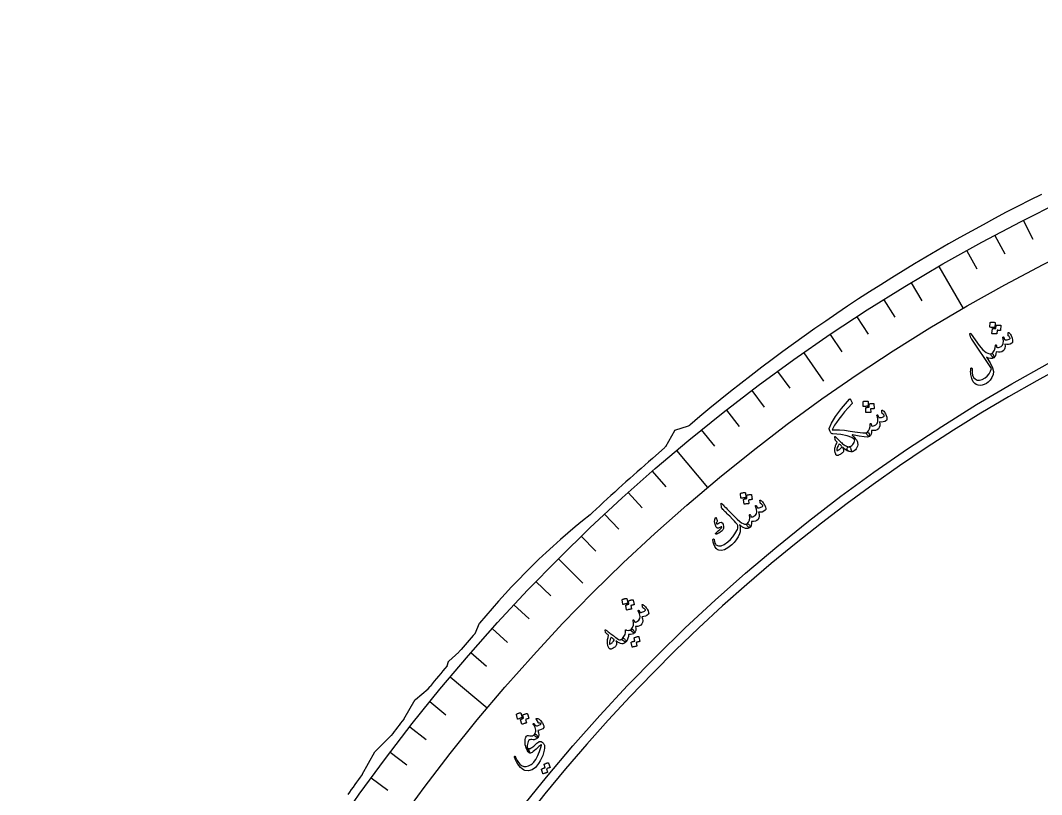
# Model space of a CAD drawing. Header units: millimetres. Extents: x -65 to 65, y -65 to 74.
# Drawn here: x -64.67 to -28.72, y 37.43 to 64.67 of the extents above; entities that cross this region are included whole.
import ezdxf

# ---------------------------------------------------------------- set-up
doc = ezdxf.new("R2010")
doc.units = ezdxf.units.MM
for name, color, linetype in [('CUT_INNER', 6, 'Continuous'), ('CUT_OUTER', 1, 'Continuous'), ('ENGRAVE', 7, 'Continuous'), ('ENGRAVE_FINE', 8, 'Continuous'), ('TEXT', 5, 'Continuous')]:
    doc.layers.add(name, color=color, linetype=linetype)

msp = doc.modelspace()

# ---------------------------------------------------------------- linework, layer by layer
at = {"layer": 'CUT_INNER'}
msp.add_arc((0.0001, -0.0002), 59.4749, 92.288724, 16.523657, dxfattribs=at)
at = {"layer": 'CUT_OUTER'}
for points in [[(-41.9521, 49.6815), (-41.6305, 50.2442), (-41.6285, 50.2474), (-41.6249, 50.2488), (-41.149, 50.4075)], [(-42.4172, 49.252), (-41.9819, 49.6445)], [(-44.6083, 47.2766), (-44.5304, 47.3502)], [(-48.6564, 43.0992), (-48.5046, 43.4533), (-48.5028, 43.4569)], [(-49.6461, 41.9551), (-49.5936, 42.1124), (-49.5922, 42.116), (-49.5895, 42.1187), (-49.2325, 42.44), (-49.2186, 42.4562)], [(-51.1701, 40.0822), (-50.7679, 40.7717), (-50.7662, 40.7744), (-50.7638, 40.7766), (-50.315, 41.1506), (-50.2457, 41.2356)], [(-52.6424, 38.1282), (-52.1928, 38.9275), (-52.191, 38.9304), (-52.1887, 38.9329), (-51.6185, 39.503)]]:
    msp.add_lwpolyline(points, dxfattribs=at)
for centre, radius, start, end in [((-1.8061, 3.9652), 60.8561, 116.245929, 130.224169), ((-41.1964, 50.5498), 0.15, 288.43495, 307.16682), ((-42.0823, 49.756), 0.15, 312.03827, 330.25512), ((-0.2201, 0.2399), 64.6744, 130.726853, 133.245727), ((-28.8023, 27.2652), 25.5006, 128.30341, 140.58345), ((-2.3227, 2.016), 61.9244, 138.437262, 139.22748), ((-3.3528, 2.7689), 60.6517, 139.752764, 140.637602), ((-12.9344, 10.0188), 48.6393, 141.82323, 142.68606), ((-2.6925, 1.9087), 61.6996, 144.053434, 144.853153)]:
    msp.add_arc(centre, radius, start, end, dxfattribs=at)
at = {"layer": 'ENGRAVE'}
for points in [[(-32.3343, 56.0046), (-31.4834, 54.5308)], [(-37.0923, 52.9733), (-36.3951, 51.9777)], [(-41.5681, 49.5389), (-40.4743, 48.2354)], [(-45.7275, 45.7275), (-44.868, 44.868)], [(-49.5389, 41.5681), (-48.2354, 40.4743)]]:
    msp.add_lwpolyline(points, dxfattribs=at)
for radius in [64.6685, 62.9668, 59.8065]:
    msp.add_circle((0, 0), radius, dxfattribs=at)
at = {"layer": 'ENGRAVE_FINE'}
for points in [[(-29.3589, 57.6201), (-29.0278, 56.9702)], [(-30.36, 57.0989), (-30.0176, 56.455)], [(-31.3519, 56.5603), (-30.9983, 55.9225)], [(-33.3067, 55.4317), (-32.9311, 54.8066)], [(-34.2691, 54.842), (-33.8826, 54.2235)], [(-35.221, 54.2356), (-34.8238, 53.6239)], [(-36.1622, 53.6126), (-35.7543, 53.008)], [(-38.0112, 52.3179), (-37.5825, 51.7279)], [(-38.9185, 51.6466), (-38.4796, 51.0641)], [(-39.8139, 50.9595), (-39.3649, 50.3848)], [(-40.6972, 50.2569), (-40.2382, 49.6901)], [(-42.4264, 48.8059), (-41.9479, 48.2555)], [(-43.2717, 48.0581), (-42.7837, 47.5161)], [(-44.1038, 47.2955), (-43.6064, 46.7622)], [(-44.9225, 46.5186), (-44.4159, 45.994)], [(-46.5186, 44.9225), (-45.994, 44.4159)], [(-47.2955, 44.1038), (-46.7622, 43.6064)], [(-48.0581, 43.2717), (-47.5161, 42.7837)], [(-48.8059, 42.4264), (-48.2555, 41.9479)], [(-50.2569, 40.6972), (-49.6901, 40.2382)], [(-50.9595, 39.8139), (-50.3848, 39.3649)], [(-51.6466, 38.9185), (-51.0641, 38.4796)], [(-52.3179, 38.0112), (-51.7279, 37.5825)]]:
    msp.add_lwpolyline(points, dxfattribs=at)
at = {"layer": 'TEXT'}
for points in [[(-30.5254, 54.0353), (-30.5245, 54.0384), (-30.5223, 54.0412), (-30.5189, 54.0436), (-30.5143, 54.0457), (-30.4952, 54.0488), (-30.4763, 54.051), (-30.4576, 54.0523), (-30.439, 54.0527), (-30.4204, 54.0522), (-30.4017, 54.0507), (-30.3829, 54.0483), (-30.3639, 54.0449), (-30.3585, 54.0428), (-30.3548, 54.0401), (-30.3529, 54.0366), (-30.3527, 54.0324), (-30.3617, 53.8688), (-30.3633, 53.865), (-30.3668, 53.8628), (-30.3722, 53.8621), (-30.3795, 53.8629), (-30.3858, 53.8636), (-30.3956, 53.8643), (-30.4088, 53.8652), (-30.4256, 53.8662), (-30.446, 53.8671), (-30.4704, 53.868), (-30.4986, 53.8687), (-30.5308, 53.8693), (-30.5353, 53.8699), (-30.5383, 53.8713), (-30.5396, 53.8737), (-30.5393, 53.877)], [(-30.322, 53.9329), (-30.3211, 53.936), (-30.319, 53.9387), (-30.3156, 53.9412), (-30.311, 53.9432), (-30.2919, 53.9462), (-30.2731, 53.9484), (-30.2544, 53.9496), (-30.2358, 53.95), (-30.2173, 53.9494), (-30.1986, 53.9479), (-30.1798, 53.9454), (-30.1609, 53.9419), (-30.1566, 53.9401), (-30.1535, 53.9372), (-30.1518, 53.9334), (-30.1513, 53.9285), (-30.1605, 53.765), (-30.1617, 53.7623), (-30.1648, 53.7606), (-30.1698, 53.7598), (-30.1766, 53.7602), (-30.1812, 53.7605), (-30.1883, 53.7609), (-30.198, 53.7614), (-30.2103, 53.7621), (-30.225, 53.7628), (-30.2422, 53.7634), (-30.2619, 53.764), (-30.284, 53.7644), (-30.2898, 53.6443), (-30.2913, 53.6406), (-30.2948, 53.6383), (-30.3002, 53.6376), (-30.3075, 53.6385), (-30.3138, 53.6391), (-30.3235, 53.6399), (-30.3367, 53.6407), (-30.3534, 53.6417), (-30.3738, 53.6427), (-30.3981, 53.6436), (-30.4263, 53.6443), (-30.4583, 53.645), (-30.4622, 53.6459), (-30.4646, 53.6477), (-30.4656, 53.6502), (-30.4653, 53.6535), (-30.4517, 53.8117), (-30.4508, 53.8148), (-30.4487, 53.8176), (-30.4454, 53.82), (-30.4407, 53.8221), (-30.4273, 53.8243), (-30.4138, 53.8261), (-30.4002, 53.8276), (-30.3865, 53.8287), (-30.3729, 53.8293), (-30.3592, 53.8293), (-30.3456, 53.8285), (-30.332, 53.8271)], [(-30.9126, 53.2353), (-30.7864, 53.0826), (-30.6676, 52.9844), (-30.5562, 52.9406), (-30.4521, 52.9513), (-30.4423, 52.9464), (-30.4315, 52.9317), (-30.4197, 52.907), (-30.4068, 52.8725), (-30.3978, 52.8446), (-30.3941, 52.8232), (-30.3956, 52.8081), (-30.4024, 52.7995), (-30.4604, 52.7766), (-30.5216, 52.7727), (-30.5861, 52.7879), (-30.6538, 52.8222), (-30.5246, 52.6186), (-30.4428, 52.4486), (-30.4081, 52.3121), (-30.4204, 52.2092), (-30.473, 52.1029), (-30.5308, 52.0147), (-30.5938, 51.9445), (-30.6623, 51.8924), (-30.738, 51.853), (-30.8117, 51.8297), (-30.8834, 51.8226), (-30.9531, 51.8317), (-31.0176, 51.857), (-31.0738, 51.8983), (-31.1217, 51.9557), (-31.1612, 52.0293), (-31.1772, 52.0715), (-31.1905, 52.1155), (-31.2009, 52.1612), (-31.2085, 52.2085), (-31.2132, 52.2576), (-31.2149, 52.3085), (-31.2135, 52.3612), (-31.209, 52.4157), (-31.2074, 52.4222), (-31.2046, 52.4278), (-31.2008, 52.4324), (-31.1959, 52.4362), (-31.1912, 52.4382), (-31.1864, 52.4387), (-31.1814, 52.4376), (-31.1763, 52.4351), (-31.1719, 52.431), (-31.1689, 52.4253), (-31.1673, 52.4179), (-31.1671, 52.4089), (-31.1652, 52.2845), (-31.1468, 52.1834), (-31.112, 52.1056), (-31.061, 52.051), (-30.985, 52.0142), (-30.9011, 52.0082), (-30.8092, 52.0329), (-30.7093, 52.0884), (-30.6304, 52.1538), (-30.5656, 52.2318), (-30.5148, 52.3226), (-30.478, 52.426), (-31.1755, 53.4504), (-31.1921, 53.4749), (-31.2049, 53.4963), (-31.2142, 53.5146), (-31.2197, 53.5298), (-31.2444, 53.6417), (-31.2376, 53.6564), (-31.2269, 53.6592), (-31.2125, 53.65), (-31.1943, 53.6288)], [(-29.8931, 53.6833), (-29.8909, 53.6877), (-29.8864, 53.6891), (-29.8795, 53.6878), (-29.8702, 53.6836), (-29.8578, 53.6746), (-29.8439, 53.6597), (-29.8286, 53.6389), (-29.8117, 53.6121), (-29.7938, 53.581), (-29.7785, 53.5495), (-29.7658, 53.5175), (-29.7557, 53.4852), (-29.742, 53.419), (-29.739, 53.3675), (-29.7469, 53.3309), (-29.7655, 53.309), (-29.823, 53.2812), (-29.8826, 53.2669), (-29.9445, 53.2662), (-30.0085, 53.2791), (-30.0052, 53.2039), (-30.0145, 53.1384), (-30.0366, 53.0828), (-30.0714, 53.0368), (-30.1172, 53.0051), (-30.173, 52.9895), (-30.2389, 52.9902), (-30.3149, 53.007), (-30.3257, 52.932), (-30.3441, 52.8723), (-30.3702, 52.8279), (-30.404, 52.7986), (-30.4141, 52.7986), (-30.4288, 52.8074), (-30.4482, 52.8251), (-30.4721, 52.8517), (-30.4917, 52.8802), (-30.5005, 52.9045), (-30.4985, 52.9246), (-30.4856, 52.9404), (-30.4226, 52.9985), (-30.3774, 53.067), (-30.3501, 53.1458), (-30.3406, 53.2351), (-30.3401, 53.2399), (-30.3388, 53.2439), (-30.3368, 53.247), (-30.334, 53.2493), (-30.3301, 53.251), (-30.326, 53.2518), (-30.3219, 53.2515), (-30.3178, 53.2502), (-30.3115, 53.2425), (-30.3067, 53.2261), (-30.3035, 53.201), (-30.3019, 53.1672), (-30.2729, 53.1569), (-30.2373, 53.1574), (-30.1951, 53.1687), (-30.1462, 53.1908), (-30.0952, 53.2358), (-30.0669, 53.3041), (-30.0613, 53.3958), (-30.0785, 53.5109), (-30.0794, 53.5167), (-30.0792, 53.5214), (-30.0778, 53.525), (-30.0752, 53.5273), (-30.0705, 53.5294), (-30.066, 53.5304), (-30.0616, 53.5303), (-30.0573, 53.529), (-30.0531, 53.5262), (-30.0497, 53.5229), (-30.0471, 53.5191), (-30.0452, 53.5149), (-30.0237, 53.4395), (-29.996, 53.4334), (-29.9655, 53.4315), (-29.9325, 53.4336), (-29.8968, 53.4398), (-29.8639, 53.4492), (-29.841, 53.46), (-29.828, 53.4724), (-29.8249, 53.4862), (-29.8301, 53.5018), (-29.8427, 53.521), (-29.8629, 53.5438), (-29.8905, 53.5703), (-29.8939, 53.5803), (-29.8954, 53.6024), (-29.8952, 53.6368), (-29.8931, 53.6833)], [(-35.4776, 51.3436), (-35.4731, 51.3463), (-35.4688, 51.348), (-35.4647, 51.3488), (-35.4608, 51.3486), (-35.4551, 51.3471), (-35.4499, 51.3434), (-35.4451, 51.3375), (-35.4407, 51.3293), (-35.3862, 51.2146), (-35.3843, 51.2088), (-35.3844, 51.2031), (-35.3865, 51.1974), (-35.3905, 51.1917), (-35.5305, 51.0355), (-35.6555, 50.8904), (-35.7656, 50.7565), (-35.861, 50.6339), (-35.9417, 50.5227), (-36.0077, 50.4231), (-36.0591, 50.3351), (-36.0959, 50.2587), (-35.9754, 50.2678), (-35.8289, 50.2637), (-35.6565, 50.2462), (-35.4583, 50.2151), (-35.3761, 50.2018), (-35.2894, 50.189), (-35.1983, 50.1768), (-35.1027, 50.1651), (-35.0148, 50.1562), (-34.9467, 50.1526), (-34.8984, 50.1543), (-34.8699, 50.1612), (-34.8398, 50.1672), (-34.8139, 50.1537), (-34.7921, 50.1207), (-34.7744, 50.0682), (-34.7714, 50.0528), (-34.7708, 50.0408), (-34.7725, 50.0322), (-34.7765, 50.0269), (-34.8452, 50.0087), (-34.9668, 50.0128), (-35.1415, 50.0388), (-35.3696, 50.0864), (-35.3804, 50.0853), (-35.3865, 50.0828), (-35.388, 50.0788), (-35.3849, 50.0733), (-35.3259, 50.0107), (-35.2775, 49.9544), (-35.2398, 49.9046), (-35.2127, 49.8611), (-35.2015, 49.8285), (-35.1944, 49.7967), (-35.1914, 49.7656), (-35.1924, 49.7352), (-35.2014, 49.6828), (-35.2176, 49.6355), (-35.2409, 49.5934), (-35.2716, 49.5564), (-35.3109, 49.522), (-35.3508, 49.4988), (-35.3912, 49.487), (-35.4323, 49.4864), (-35.4827, 49.4965), (-35.5206, 49.5142), (-35.5459, 49.5396), (-35.5586, 49.5726), (-35.5623, 49.6143), (-35.5566, 49.6444), (-35.5414, 49.6629), (-35.5167, 49.6696), (-35.4765, 49.6753), (-35.4383, 49.6893), (-35.4022, 49.7115), (-35.3681, 49.7421), (-35.3389, 49.7785), (-35.3173, 49.8183), (-35.3034, 49.8616), (-35.2971, 49.9083), (-35.4021, 49.9878), (-35.566, 50.0503), (-35.7892, 50.0951), (-36.0719, 50.1215), (-36.095, 50.126), (-36.1151, 50.1369), (-36.1322, 50.1541), (-36.1462, 50.1777), (-36.1694, 50.2272), (-36.1851, 50.2663), (-36.1933, 50.295), (-36.1941, 50.3135), (-36.1196, 50.4997), (-35.9765, 50.7331), (-35.7641, 51.0131), (-35.4811, 51.339), (-35.4804, 51.3395), (-35.4799, 51.3401), (-35.4796, 51.3407), (-35.4794, 51.3413), (-35.4792, 51.3419), (-35.4788, 51.3425), (-35.4783, 51.3431), (-35.4776, 51.3436)], [(-35.0009, 51.2498), (-35.0003, 51.253), (-34.9984, 51.256), (-34.9952, 51.2587), (-34.9908, 51.2611), (-34.972, 51.2658), (-34.9534, 51.2696), (-34.9348, 51.2725), (-34.9163, 51.2745), (-34.8978, 51.2756), (-34.879, 51.2757), (-34.86, 51.2749), (-34.8408, 51.2731), (-34.8353, 51.2715), (-34.8314, 51.2691), (-34.8292, 51.2658), (-34.8286, 51.2616), (-34.8238, 51.0978), (-34.825, 51.0939), (-34.8283, 51.0914), (-34.8336, 51.0903), (-34.841, 51.0905), (-34.8473, 51.0906), (-34.8571, 51.0905), (-34.8704, 51.0902), (-34.8872, 51.0898), (-34.9076, 51.089), (-34.9319, 51.0878), (-34.9602, 51.0861), (-34.9922, 51.084), (-34.9968, 51.0842), (-34.9999, 51.0854), (-35.0014, 51.0876), (-35.0014, 51.0909)], [(-34.7896, 51.165), (-34.789, 51.1682), (-34.7871, 51.1712), (-34.7839, 51.1738), (-34.7795, 51.1763), (-34.7608, 51.1809), (-34.7422, 51.1846), (-34.7236, 51.1875), (-34.7052, 51.1894), (-34.6867, 51.1904), (-34.668, 51.1905), (-34.649, 51.1896), (-34.6298, 51.1877), (-34.6254, 51.1862), (-34.6221, 51.1836), (-34.62, 51.18), (-34.6192, 51.1752), (-34.6144, 51.0115), (-34.6154, 51.0087), (-34.6183, 51.0067), (-34.6232, 51.0056), (-34.6301, 51.0053), (-34.6347, 51.0052), (-34.6418, 51.005), (-34.6515, 51.0048), (-34.6638, 51.0044), (-34.6785, 51.0038), (-34.6957, 51.003), (-34.7154, 51.0019), (-34.7375, 51.0004), (-34.733, 50.8802), (-34.7342, 50.8764), (-34.7375, 50.8739), (-34.7428, 50.8727), (-34.7502, 50.8729), (-34.7565, 50.873), (-34.7662, 50.873), (-34.7795, 50.8727), (-34.7962, 50.8723), (-34.8166, 50.8715), (-34.8409, 50.8703), (-34.869, 50.8687), (-34.901, 50.8666), (-34.9049, 50.8672), (-34.9075, 50.8688), (-34.9087, 50.8712), (-34.9087, 50.8746), (-34.9086, 51.0333), (-34.908, 51.0365), (-34.9061, 51.0394), (-34.9029, 51.0421), (-34.8985, 51.0446), (-34.8853, 51.0479), (-34.872, 51.0509), (-34.8586, 51.0535), (-34.8451, 51.0558), (-34.8315, 51.0575), (-34.8179, 51.0586), (-34.8042, 51.0591), (-34.7906, 51.0588)], [(-34.341, 50.9528), (-34.3393, 50.9573), (-34.3349, 50.9592), (-34.3279, 50.9584), (-34.3183, 50.955), (-34.3052, 50.9471), (-34.2901, 50.9334), (-34.273, 50.914), (-34.254, 50.8887), (-34.2334, 50.8593), (-34.2155, 50.8292), (-34.2001, 50.7984), (-34.1873, 50.767), (-34.168, 50.7022), (-34.1607, 50.6512), (-34.1654, 50.6141), (-34.1822, 50.5907), (-34.2371, 50.5581), (-34.2953, 50.5388), (-34.3569, 50.5328), (-34.4218, 50.5402), (-34.4121, 50.4656), (-34.4158, 50.3996), (-34.4331, 50.3422), (-34.4639, 50.2935), (-34.5068, 50.2579), (-34.5611, 50.2377), (-34.6268, 50.2328), (-34.7039, 50.2431), (-34.7084, 50.1675), (-34.7217, 50.1065), (-34.7439, 50.0599), (-34.775, 50.0279), (-34.7851, 50.027), (-34.8005, 50.0345), (-34.8213, 50.0505), (-34.8474, 50.075), (-34.8694, 50.1018), (-34.8802, 50.1253), (-34.8799, 50.1454), (-34.8684, 50.1623), (-34.8105, 50.2255), (-34.7713, 50.2976), (-34.7508, 50.3785), (-34.7489, 50.4682), (-34.7488, 50.4731), (-34.7479, 50.4772), (-34.7462, 50.4804), (-34.7436, 50.4829), (-34.7398, 50.485), (-34.7358, 50.486), (-34.7317, 50.4861), (-34.7275, 50.4852), (-34.7205, 50.4781), (-34.7144, 50.4622), (-34.7091, 50.4374), (-34.7046, 50.4038), (-34.6748, 50.396), (-34.6394, 50.3996), (-34.5983, 50.4144), (-34.5515, 50.4406), (-34.5045, 50.4897), (-34.4821, 50.5602), (-34.4843, 50.652), (-34.5111, 50.7652), (-34.5126, 50.771), (-34.5127, 50.7757), (-34.5116, 50.7793), (-34.5093, 50.7819), (-34.5048, 50.7844), (-34.5003, 50.7858), (-34.4959, 50.786), (-34.4916, 50.7851), (-34.4872, 50.7826), (-34.4835, 50.7796), (-34.4806, 50.7761), (-34.4784, 50.7721), (-34.4505, 50.6987), (-34.4224, 50.6951), (-34.3919, 50.6957), (-34.3591, 50.7006), (-34.3241, 50.7098), (-34.2921, 50.722), (-34.2702, 50.7347), (-34.2583, 50.7481), (-34.2564, 50.7622), (-34.2628, 50.7772), (-34.2771, 50.7953), (-34.2991, 50.8164), (-34.3289, 50.8404), (-34.3331, 50.85), (-34.3365, 50.872), (-34.3392, 50.9062), (-34.341, 50.9528)], [(-35.5142, 49.6692), (-35.4905, 49.6639), (-35.4688, 49.6485), (-35.4491, 49.6231), (-35.4314, 49.5876), (-35.4165, 49.5442), (-35.4114, 49.513), (-35.4162, 49.4941), (-35.4308, 49.4874), (-35.4923, 49.4966), (-35.5618, 49.5282), (-35.6395, 49.5823), (-35.7253, 49.6587), (-35.7029, 49.5936), (-35.6919, 49.5416), (-35.6922, 49.5028), (-35.7039, 49.477), (-35.7132, 49.4673), (-35.7237, 49.4576), (-35.7354, 49.4479), (-35.7484, 49.4381), (-35.7623, 49.4281), (-35.7771, 49.4179), (-35.7926, 49.4074), (-35.8088, 49.3966), (-35.8386, 49.379), (-35.8632, 49.3667), (-35.8826, 49.3595), (-35.8968, 49.3574), (-35.9226, 49.3632), (-35.9427, 49.3729), (-35.9573, 49.3863), (-35.9662, 49.4036), (-35.9831, 49.4703), (-35.9941, 49.5237), (-35.9995, 49.564), (-35.9991, 49.5909), (-35.9937, 49.6201), (-35.9867, 49.6493), (-35.9782, 49.6785), (-35.9681, 49.7077), (-35.9563, 49.7371), (-35.9427, 49.767), (-35.9273, 49.7973), (-35.9101, 49.8281), (-35.9589, 49.8803), (-35.969, 49.8911), (-35.9766, 49.9017), (-35.9818, 49.9121), (-35.9847, 49.9222), (-36.0013, 50.011), (-36.0007, 50.0239), (-35.9943, 50.0278), (-35.982, 50.0229), (-35.9638, 50.0089), (-35.9143, 49.9585), (-35.8686, 49.9125), (-35.8267, 49.8709), (-35.7885, 49.8338), (-35.754, 49.8013), (-35.723, 49.7737), (-35.6955, 49.751), (-35.6715, 49.7331), (-35.6284, 49.7061), (-35.5878, 49.6864), (-35.5497, 49.6741), (-35.5142, 49.6692)], [(-35.8396, 49.7646), (-35.8842, 49.7002), (-35.9141, 49.6402), (-35.9295, 49.5844), (-35.9302, 49.5331), (-35.9138, 49.5338), (-35.8953, 49.5382), (-35.8747, 49.5464), (-35.8521, 49.5583), (-35.8399, 49.5663), (-35.828, 49.5749), (-35.8163, 49.5839), (-35.8048, 49.5936), (-35.7937, 49.6039), (-35.7831, 49.6151), (-35.773, 49.6272), (-35.7635, 49.6402), (-35.7559, 49.6599), (-35.7599, 49.6819), (-35.7757, 49.7061), (-35.8031, 49.7326), (-35.8171, 49.7438), (-35.8278, 49.7529), (-35.8353, 49.7598), (-35.8396, 49.7646)], [(-39.3181, 48.0177), (-39.3177, 48.0209), (-39.3161, 48.024), (-39.3132, 48.027), (-39.309, 48.0299), (-39.2907, 48.0361), (-39.2724, 48.0415), (-39.2542, 48.046), (-39.236, 48.0496), (-39.2176, 48.0523), (-39.1989, 48.0541), (-39.1799, 48.0549), (-39.1606, 48.0548), (-39.155, 48.0537), (-39.1509, 48.0516), (-39.1484, 48.0485), (-39.1474, 48.0444), (-39.1284, 47.8816), (-39.1293, 47.8777), (-39.1323, 47.8749), (-39.1375, 47.8733), (-39.1449, 47.8728), (-39.1512, 47.8724), (-39.1609, 47.8714), (-39.1742, 47.87), (-39.1908, 47.8681), (-39.2112, 47.8656), (-39.2353, 47.8623), (-39.2632, 47.8581), (-39.295, 47.8532), (-39.2996, 47.853), (-39.3027, 47.854), (-39.3045, 47.8561), (-39.3048, 47.8593)], [(-39.1002, 47.9516), (-39.0998, 47.9548), (-39.0982, 47.9579), (-39.0953, 47.9608), (-39.0911, 47.9637), (-39.0729, 47.9699), (-39.0546, 47.9752), (-39.0364, 47.9796), (-39.0182, 47.9832), (-38.9999, 47.9858), (-38.9812, 47.9875), (-38.9623, 47.9882), (-38.943, 47.9881), (-38.9384, 47.9869), (-38.9349, 47.9847), (-38.9325, 47.9812), (-38.9313, 47.9765), (-38.9124, 47.8138), (-38.9131, 47.8109), (-38.9158, 47.8087), (-38.9206, 47.8071), (-38.9274, 47.8063), (-38.932, 47.8058), (-38.9391, 47.805), (-38.9487, 47.8039), (-38.9609, 47.8025), (-38.9755, 47.8006), (-38.9926, 47.7983), (-39.0121, 47.7955), (-39.034, 47.7921), (-39.0191, 47.6728), (-39.02, 47.6688), (-39.023, 47.666), (-39.0282, 47.6644), (-39.0355, 47.664), (-39.0418, 47.6636), (-39.0515, 47.6626), (-39.0647, 47.6612), (-39.0814, 47.6593), (-39.1016, 47.6568), (-39.1257, 47.6535), (-39.1536, 47.6495), (-39.1853, 47.6446), (-39.1892, 47.6449), (-39.1919, 47.6462), (-39.1934, 47.6485), (-39.1936, 47.6519), (-39.2073, 47.81), (-39.2069, 47.8132), (-39.2053, 47.8163), (-39.2024, 47.8193), (-39.1982, 47.8221), (-39.1854, 47.8266), (-39.1723, 47.8307), (-39.1592, 47.8345), (-39.146, 47.8379), (-39.1326, 47.8408), (-39.1191, 47.8431), (-39.1056, 47.8447), (-39.0919, 47.8457)], [(-39.9987, 47.6542), (-39.9993, 47.6692), (-39.9959, 47.6761), (-39.9884, 47.6748), (-39.9768, 47.6654), (-39.9672, 47.6559), (-39.9515, 47.64), (-39.9298, 47.6178), (-39.9021, 47.5893), (-39.8682, 47.5545), (-39.828, 47.5135), (-39.7816, 47.4663), (-39.729, 47.4129), (-39.5634, 47.2468), (-39.434, 47.1211), (-39.3407, 47.0361), (-39.2835, 46.9916), (-39.2255, 46.9615), (-39.174, 46.944), (-39.1289, 46.9391), (-39.0902, 46.9469), (-39.0731, 46.9518), (-39.0563, 46.9515), (-39.0401, 46.9461), (-39.0243, 46.9356), (-39.01, 46.9218), (-38.9982, 46.9064), (-38.989, 46.8895), (-38.9824, 46.8711), (-38.9786, 46.8536), (-38.9778, 46.8394), (-38.9801, 46.8286), (-38.9856, 46.8212), (-39.0594, 46.7855), (-39.1448, 46.7918), (-39.242, 46.8401), (-39.3509, 46.9305), (-39.3406, 46.8924), (-39.333, 46.8512), (-39.328, 46.8068), (-39.3257, 46.7594), (-39.3269, 46.715), (-39.3316, 46.6736), (-39.34, 46.635), (-39.3519, 46.5994), (-39.4029, 46.4931), (-39.4658, 46.3932), (-39.5407, 46.2995), (-39.6277, 46.2119), (-39.7585, 46.1066), (-39.8784, 46.0414), (-39.9877, 46.0164), (-40.0864, 46.0318), (-40.1113, 46.0435), (-40.1335, 46.057), (-40.1531, 46.0722), (-40.17, 46.0891), (-40.2196, 46.1601), (-40.2556, 46.2351), (-40.2779, 46.3143), (-40.2864, 46.3975), (-40.2859, 46.4042), (-40.2842, 46.4103), (-40.2812, 46.4155), (-40.277, 46.4201), (-40.2727, 46.4228), (-40.268, 46.4237), (-40.263, 46.4227), (-40.2576, 46.42), (-40.2538, 46.4157), (-40.2506, 46.4099), (-40.2483, 46.4024), (-40.2467, 46.3935), (-40.2348, 46.3285), (-40.2198, 46.2771), (-40.2018, 46.2392), (-40.1807, 46.2148), (-40.0976, 46.178), (-40, 46.1838), (-39.8878, 46.2321), (-39.7609, 46.3228), (-39.6734, 46.4048), (-39.5921, 46.4976), (-39.517, 46.6012), (-39.4479, 46.7158), (-39.4289, 46.7584), (-39.4165, 46.8011), (-39.4107, 46.8439), (-39.4115, 46.8868), (-39.4145, 46.9004), (-39.4218, 46.9167), (-39.4334, 46.9356), (-39.4492, 46.9571), (-39.4782, 46.9916), (-39.5292, 47.0466), (-39.6023, 47.1223), (-39.6976, 47.2186), (-39.7476, 47.2688), (-39.7908, 47.3121), (-39.8272, 47.3485), (-39.8568, 47.378), (-39.8797, 47.4009), (-39.896, 47.4172), (-39.9059, 47.427), (-39.9091, 47.4302), (-39.9423, 47.4644), (-39.9665, 47.4948), (-39.9818, 47.5214), (-39.9882, 47.5442)], [(-38.6349, 47.7791), (-38.6335, 47.7837), (-38.6293, 47.786), (-38.6223, 47.7858), (-38.6124, 47.7832), (-38.5987, 47.7765), (-38.5824, 47.7642), (-38.5637, 47.7463), (-38.5426, 47.7228), (-38.5196, 47.6952), (-38.4991, 47.6668), (-38.4811, 47.6375), (-38.4657, 47.6073), (-38.4408, 47.5445), (-38.4291, 47.4943), (-38.4306, 47.4569), (-38.4452, 47.4321), (-38.4971, 47.3949), (-38.5534, 47.3706), (-38.6142, 47.3593), (-38.6795, 47.361), (-38.6633, 47.2875), (-38.6614, 47.2214), (-38.6736, 47.1628), (-38.7, 47.1116), (-38.7397, 47.0725), (-38.7921, 47.0476), (-38.8571, 47.037), (-38.9348, 47.0405), (-38.9326, 46.9648), (-38.9406, 46.9029), (-38.9587, 46.8546), (-38.9869, 46.82), (-38.9969, 46.8182), (-39.0129, 46.8244), (-39.035, 46.8385), (-39.0632, 46.8606), (-39.0874, 46.8854), (-39.1002, 46.9079), (-39.1016, 46.928), (-39.0916, 46.9457), (-39.0395, 47.0138), (-39.0067, 47.089), (-38.9932, 47.1713), (-38.9992, 47.2609), (-38.9995, 47.2658), (-38.9989, 47.2699), (-38.9975, 47.2733), (-38.9951, 47.276), (-38.9915, 47.2784), (-38.9877, 47.2798), (-38.9836, 47.2802), (-38.9793, 47.2796), (-38.9717, 47.2732), (-38.9643, 47.2579), (-38.9568, 47.2337), (-38.9494, 47.2006), (-38.9191, 47.1954), (-38.8841, 47.202), (-38.8444, 47.2204), (-38.8001, 47.2505), (-38.7575, 47.3035), (-38.7413, 47.3757), (-38.7515, 47.467), (-38.7881, 47.5775), (-38.79, 47.5831), (-38.7906, 47.5877), (-38.7898, 47.5914), (-38.7876, 47.5942), (-38.7834, 47.5971), (-38.7791, 47.5989), (-38.7747, 47.5995), (-38.7703, 47.5989), (-38.7657, 47.5969), (-38.7618, 47.5942), (-38.7585, 47.591), (-38.756, 47.5871), (-38.7219, 47.5165), (-38.6935, 47.5153), (-38.6632, 47.5185), (-38.631, 47.5263), (-38.5969, 47.5385), (-38.5661, 47.5534), (-38.5454, 47.568), (-38.5347, 47.5824), (-38.534, 47.5965), (-38.5418, 47.611), (-38.5575, 47.6277), (-38.5813, 47.6468), (-38.6131, 47.6681), (-38.6181, 47.6774), (-38.6234, 47.699), (-38.629, 47.7329), (-38.6349, 47.7791)], [(-40.1926, 47.1759), (-40.1897, 47.1778), (-40.1866, 47.1787), (-40.1832, 47.1786), (-40.1795, 47.1775), (-40.1771, 47.1758), (-40.175, 47.1736), (-40.173, 47.171), (-40.1713, 47.1678), (-40.1381, 47.0695), (-40.1354, 47.059), (-40.1343, 47.0501), (-40.1348, 47.0428), (-40.137, 47.037), (-40.1503, 47.0171), (-40.1597, 46.9979), (-40.1651, 46.9794), (-40.1666, 46.9615), (-40.1642, 46.9549), (-40.157, 46.9517), (-40.145, 46.9522), (-40.1282, 46.9561), (-40.1181, 46.9601), (-40.1079, 46.9644), (-40.0976, 46.9692), (-40.0871, 46.9744), (-40.0765, 46.98), (-40.0656, 46.9862), (-40.0544, 46.9929), (-40.0429, 47.0002), (-39.9951, 47.0157), (-39.9582, 46.9953), (-39.9323, 46.939), (-39.9172, 46.847), (-39.9169, 46.816), (-39.9196, 46.7893), (-39.9254, 46.7669), (-39.9342, 46.7488), (-39.9469, 46.7324), (-39.9671, 46.7129), (-39.9948, 46.6902), (-40.03, 46.6644), (-40.0483, 46.6515), (-40.0662, 46.6399), (-40.0836, 46.6296), (-40.1006, 46.6205), (-40.117, 46.6124), (-40.1325, 46.6051), (-40.1471, 46.5985), (-40.1609, 46.5926), (-40.1707, 46.5906), (-40.1791, 46.5907), (-40.186, 46.593), (-40.1915, 46.5974), (-40.1953, 46.6036), (-40.1961, 46.6097), (-40.1938, 46.6157), (-40.1884, 46.6217), (-40.1702, 46.6396), (-40.1493, 46.6596), (-40.1256, 46.6816), (-40.0992, 46.7057), (-40.0498, 46.7505), (-40.0128, 46.7874), (-39.9883, 46.8163), (-39.9761, 46.8373), (-39.9753, 46.8408), (-39.9759, 46.844), (-39.978, 46.8469), (-39.9816, 46.8493), (-39.9845, 46.8503), (-39.9884, 46.8502), (-39.9931, 46.849), (-39.9987, 46.8467), (-40.0472, 46.822), (-40.0682, 46.8124), (-40.0879, 46.8063), (-40.1064, 46.8036), (-40.1237, 46.8044), (-40.1407, 46.808), (-40.1548, 46.8148), (-40.1659, 46.8247), (-40.174, 46.8378), (-40.2155, 46.9376), (-40.2324, 47.0272), (-40.2248, 47.1066), (-40.1926, 47.1759)], [(-43.4844, 44.28), (-43.4843, 44.2832), (-43.483, 44.2865), (-43.4804, 44.2897), (-43.4764, 44.2929), (-43.4588, 44.3008), (-43.4411, 44.3078), (-43.4233, 44.314), (-43.4055, 44.3192), (-43.3874, 44.3235), (-43.369, 44.3269), (-43.3501, 44.3295), (-43.3309, 44.3311), (-43.3252, 44.3305), (-43.3209, 44.3288), (-43.3182, 44.3259), (-43.3168, 44.322), (-43.2832, 44.1616), (-43.2838, 44.1575), (-43.2866, 44.1545), (-43.2916, 44.1524), (-43.2989, 44.1513), (-43.3051, 44.1503), (-43.3147, 44.1485), (-43.3278, 44.1459), (-43.3442, 44.1425), (-43.3642, 44.1381), (-43.3879, 44.1326), (-43.4154, 44.126), (-43.4466, 44.1183), (-43.4511, 44.1176), (-43.4544, 44.1183), (-43.4563, 44.1202), (-43.4569, 44.1235)], [(-43.2614, 44.2338), (-43.2614, 44.237), (-43.26, 44.2402), (-43.2574, 44.2434), (-43.2535, 44.2466), (-43.2359, 44.2545), (-43.2182, 44.2614), (-43.2005, 44.2675), (-43.1826, 44.2726), (-43.1646, 44.2769), (-43.1462, 44.2802), (-43.1274, 44.2827), (-43.1082, 44.2843), (-43.1035, 44.2836), (-43.0998, 44.2816), (-43.0972, 44.2783), (-43.0955, 44.2738), (-43.062, 44.1135), (-43.0624, 44.1105), (-43.0649, 44.1081), (-43.0696, 44.1061), (-43.0763, 44.1046), (-43.0808, 44.1037), (-43.0878, 44.1023), (-43.0973, 44.1003), (-43.1093, 44.0978), (-43.1237, 44.0947), (-43.1405, 44.0908), (-43.1596, 44.0862), (-43.1811, 44.0809), (-43.1555, 43.9634), (-43.1561, 43.9594), (-43.1589, 43.9563), (-43.1639, 43.9543), (-43.1711, 43.9532), (-43.1774, 43.9522), (-43.187, 43.9504), (-43.2, 43.9478), (-43.2164, 43.9444), (-43.2363, 43.9401), (-43.26, 43.9346), (-43.2874, 43.9281), (-43.3185, 43.9204), (-43.3225, 43.9203), (-43.3253, 43.9214), (-43.3269, 43.9235), (-43.3275, 43.9269), (-43.3553, 44.0831), (-43.3553, 44.0863), (-43.354, 44.0896), (-43.3513, 44.0928), (-43.3474, 44.096), (-43.335, 44.1016), (-43.3224, 44.1069), (-43.3097, 44.1118), (-43.2968, 44.1164), (-43.2837, 44.1206), (-43.2705, 44.1241), (-43.2572, 44.1269), (-43.2437, 44.1291)], [(-42.7825, 44.1039), (-42.7815, 44.1086), (-42.7775, 44.1112), (-42.7705, 44.1117), (-42.7605, 44.11), (-42.7462, 44.1046), (-42.7289, 44.0938), (-42.7087, 44.0777), (-42.6855, 44.0562), (-42.6601, 44.0308), (-42.6371, 44.0043), (-42.6166, 43.9767), (-42.5985, 43.9481), (-42.568, 43.8877), (-42.5519, 43.8388), (-42.55, 43.8014), (-42.5623, 43.7754), (-42.6106, 43.7337), (-42.6645, 43.7044), (-42.7241, 43.6877), (-42.7893, 43.6835), (-42.7665, 43.6118), (-42.7586, 43.5461), (-42.7655, 43.4866), (-42.7872, 43.4332), (-42.8232, 43.3907), (-42.8731, 43.3612), (-42.9369, 43.3448), (-43.0146, 43.3413), (-43.0057, 43.2661), (-43.008, 43.2037), (-43.0217, 43.154), (-43.0467, 43.117), (-43.0565, 43.1143), (-43.073, 43.119), (-43.0963, 43.1311), (-43.1263, 43.1506), (-43.1526, 43.1731), (-43.1674, 43.1943), (-43.1706, 43.2142), (-43.1623, 43.2328), (-43.1165, 43.3053), (-43.0906, 43.3831), (-43.0846, 43.4663), (-43.0986, 43.555), (-43.0994, 43.5598), (-43.0992, 43.564), (-43.098, 43.5675), (-43.0959, 43.5704), (-43.0925, 43.5731), (-43.0888, 43.5749), (-43.0848, 43.5757), (-43.0805, 43.5755), (-43.0724, 43.5697), (-43.0636, 43.5551), (-43.054, 43.5317), (-43.0436, 43.4994), (-43.013, 43.497), (-42.9787, 43.5067), (-42.9409, 43.5286), (-42.8994, 43.5626), (-42.8617, 43.6192), (-42.8521, 43.6925), (-42.8705, 43.7825), (-42.9169, 43.8893), (-42.9193, 43.8947), (-42.9203, 43.8993), (-42.9199, 43.9031), (-42.918, 43.906), (-42.914, 43.9093), (-42.9099, 43.9114), (-42.9056, 43.9124), (-42.9012, 43.9123), (-42.8964, 43.9106), (-42.8922, 43.9083), (-42.8887, 43.9054), (-42.8858, 43.9018), (-42.8455, 43.8345), (-42.8171, 43.8359), (-42.7872, 43.8418), (-42.7559, 43.8525), (-42.723, 43.8677), (-42.6937, 43.8853), (-42.6743, 43.9017), (-42.6649, 43.917), (-42.6655, 43.9311), (-42.6746, 43.9449), (-42.6918, 43.9601), (-42.7172, 43.977), (-42.7508, 43.9954), (-42.7566, 44.0041), (-42.7638, 44.0251), (-42.7725, 44.0584), (-42.7825, 44.1039)], [(-44.0837, 43.2043), (-44.0842, 43.2199), (-44.0793, 43.2269), (-44.0688, 43.2253), (-44.0528, 43.215), (-44.0438, 43.2081), (-44.0314, 43.1985), (-44.0153, 43.1865), (-43.9957, 43.1719), (-43.9725, 43.1546), (-43.9455, 43.1342), (-43.9149, 43.1108), (-43.8804, 43.0843), (-43.8466, 43.0584), (-43.8163, 43.0351), (-43.7896, 43.0146), (-43.7665, 42.9967), (-43.747, 42.9816), (-43.7312, 42.9694), (-43.7192, 42.96), (-43.7108, 42.9535), (-43.6571, 42.9137), (-43.611, 42.8872), (-43.5726, 42.8739), (-43.5418, 42.8739), (-43.5251, 42.8787), (-43.5083, 42.8879), (-43.4913, 42.9013), (-43.4742, 42.9192), (-43.4622, 42.9279), (-43.4492, 42.9308), (-43.4353, 42.928), (-43.4203, 42.9194), (-43.4049, 42.9064), (-43.3909, 42.8916), (-43.3783, 42.8751), (-43.3672, 42.8568), (-43.3593, 42.8396), (-43.3551, 42.8251), (-43.3545, 42.8133), (-43.3577, 42.8042), (-43.3913, 42.7708), (-43.4261, 42.7478), (-43.4621, 42.7352), (-43.4993, 42.733), (-43.5419, 42.7421), (-43.5898, 42.7622), (-43.6432, 42.7932), (-43.702, 42.8353), (-43.6889, 42.7866), (-43.6827, 42.744), (-43.6834, 42.7077), (-43.6911, 42.6775), (-43.7024, 42.658), (-43.7188, 42.6381), (-43.7403, 42.6178), (-43.767, 42.5971), (-43.7973, 42.5774), (-43.8245, 42.5627), (-43.8489, 42.5529), (-43.8702, 42.5482), (-43.8912, 42.548), (-43.9091, 42.5518), (-43.9241, 42.5597), (-43.9361, 42.5717), (-43.9484, 42.5894), (-43.9602, 42.6108), (-43.9716, 42.6359), (-43.9826, 42.6648), (-43.9926, 42.6948), (-43.9998, 42.7195), (-44.0041, 42.739), (-44.0057, 42.7532), (-44.0027, 42.8208), (-43.9945, 42.8898), (-43.9811, 42.9601), (-43.9625, 43.0318), (-43.9891, 43.0545), (-44.0118, 43.0744), (-44.0306, 43.0914), (-44.0455, 43.1055), (-44.0572, 43.1183), (-44.0661, 43.1313), (-44.0722, 43.1445), (-44.0756, 43.158)], [(-43.1623, 43.2328), (-43.1488, 43.2397), (-43.1379, 43.2436), (-43.1296, 43.2447), (-43.1238, 43.243), (-43.1171, 43.2381), (-43.1097, 43.2314), (-43.1017, 43.2227), (-43.093, 43.2121), (-43.067, 43.1762), (-43.0506, 43.1484), (-43.0438, 43.1287), (-43.0467, 43.117), (-43.0861, 43.0874), (-43.1354, 43.0676), (-43.1944, 43.0575), (-43.2633, 43.0571), (-43.2646, 42.9927), (-43.2808, 42.9291), (-43.3119, 42.8663), (-43.3577, 42.8042), (-43.3648, 42.7995), (-43.3731, 42.7984), (-43.3827, 42.8008), (-43.3937, 42.8066), (-43.4582, 42.8499), (-43.4654, 42.8548), (-43.4715, 42.8617), (-43.4764, 42.8708), (-43.4803, 42.8819), (-43.4819, 42.8919), (-43.4814, 42.9015), (-43.4788, 42.9106), (-43.4742, 42.9192), (-43.4195, 42.9939), (-43.3839, 43.0646), (-43.3675, 43.1314), (-43.3703, 43.1943), (-43.3713, 43.2024), (-43.3703, 43.2098), (-43.3674, 43.2165), (-43.3626, 43.2226), (-43.3569, 43.227), (-43.3511, 43.2284), (-43.3453, 43.227), (-43.3395, 43.2226), (-43.3345, 43.218), (-43.3299, 43.2143), (-43.3255, 43.2116), (-43.3215, 43.2098), (-43.274, 43.2055), (-43.2316, 43.2079), (-43.1944, 43.217), (-43.1623, 43.2328)], [(-43.8743, 42.9634), (-43.9043, 42.9004), (-43.9235, 42.8409), (-43.9319, 42.7849), (-43.9295, 42.7324), (-43.9274, 42.7271), (-43.9239, 42.7238), (-43.919, 42.7227), (-43.9127, 42.7237), (-43.8936, 42.7316), (-43.8749, 42.742), (-43.8563, 42.7549), (-43.8381, 42.7703), (-43.8201, 42.7881), (-43.8024, 42.8084), (-43.785, 42.8312), (-43.7678, 42.8565), (-43.7656, 42.8609), (-43.764, 42.8662), (-43.7631, 42.8725), (-43.7629, 42.8797), (-43.7742, 42.8894), (-43.7864, 42.8992), (-43.7992, 42.9094), (-43.8128, 42.9197), (-43.8271, 42.9303), (-43.8421, 42.9411), (-43.8578, 42.9521), (-43.8743, 42.9634)], [(-43.0614, 42.9377), (-43.0615, 42.9409), (-43.0602, 42.9441), (-43.0576, 42.9473), (-43.0538, 42.9505), (-43.0365, 42.9583), (-43.0192, 42.9653), (-43.0017, 42.9713), (-42.9841, 42.9765), (-42.9664, 42.9808), (-42.9482, 42.9842), (-42.9296, 42.9867), (-42.9106, 42.9883), (-42.9059, 42.9877), (-42.9023, 42.9857), (-42.8995, 42.9825), (-42.8978, 42.978), (-42.8612, 42.8192), (-42.8616, 42.8163), (-42.864, 42.8138), (-42.8686, 42.8118), (-42.8752, 42.8104), (-42.8803, 42.8099), (-42.8881, 42.8087), (-42.8985, 42.8065), (-42.9116, 42.8035), (-42.9274, 42.7996), (-42.9462, 42.7948), (-42.9679, 42.7892), (-42.9926, 42.7827), (-42.9647, 42.6586), (-42.9646, 42.654), (-42.9669, 42.6506), (-42.9716, 42.6483), (-42.9787, 42.6471), (-42.9848, 42.6461), (-42.9943, 42.6443), (-43.0071, 42.6416), (-43.0233, 42.6382), (-43.043, 42.6339), (-43.0664, 42.6284), (-43.0934, 42.6217), (-43.1241, 42.614), (-43.128, 42.6139), (-43.1308, 42.6149), (-43.1325, 42.6171), (-43.1331, 42.6204), (-43.1653, 42.7764), (-43.1654, 42.7796), (-43.1641, 42.7828), (-43.1616, 42.786), (-43.1578, 42.7892), (-43.1436, 42.7965), (-43.1292, 42.8028), (-43.1146, 42.8083), (-43.0997, 42.8129), (-43.0846, 42.8167), (-43.0695, 42.8198), (-43.0543, 42.8221), (-43.039, 42.8237)], [(-47.2094, 40.243), (-47.2097, 40.2462), (-47.2086, 40.2495), (-47.2063, 40.253), (-47.2026, 40.2565), (-47.1858, 40.266), (-47.1688, 40.2745), (-47.1516, 40.2822), (-47.1343, 40.2889), (-47.1167, 40.2948), (-47.0987, 40.2999), (-47.0801, 40.3041), (-47.0611, 40.3074), (-47.0554, 40.3073), (-47.051, 40.306), (-47.0479, 40.3034), (-47.0463, 40.2995), (-46.9986, 40.1428), (-46.9988, 40.1387), (-47.0013, 40.1354), (-47.0061, 40.1329), (-47.0133, 40.1312), (-47.0194, 40.1296), (-47.0288, 40.127), (-47.0416, 40.1232), (-47.0576, 40.1184), (-47.0772, 40.1123), (-47.1003, 40.1047), (-47.1271, 40.0957), (-47.1575, 40.0852), (-47.1619, 40.0842), (-47.1652, 40.0846), (-47.1673, 40.0863), (-47.1682, 40.0895)], [(-46.9833, 40.2166), (-46.9835, 40.2198), (-46.9825, 40.2231), (-46.9801, 40.2266), (-46.9765, 40.2301), (-46.9597, 40.2395), (-46.9427, 40.2479), (-46.9256, 40.2555), (-46.9083, 40.2622), (-46.8907, 40.2681), (-46.8726, 40.273), (-46.8541, 40.2771), (-46.8351, 40.2804), (-46.8304, 40.2801), (-46.8266, 40.2785), (-46.8236, 40.2755), (-46.8216, 40.2711), (-46.774, 40.1144), (-46.7742, 40.1114), (-46.7765, 40.1087), (-46.7809, 40.1064), (-46.7875, 40.1043), (-46.7918, 40.103), (-46.7987, 40.101), (-46.808, 40.0982), (-46.8197, 40.0946), (-46.8338, 40.0902), (-46.8502, 40.0849), (-46.8688, 40.0786), (-46.8897, 40.0715), (-46.8539, 39.9567), (-46.8541, 39.9526), (-46.8565, 39.9494), (-46.8614, 39.9469), (-46.8685, 39.9451), (-46.8746, 39.9436), (-46.884, 39.941), (-46.8967, 39.9372), (-46.9128, 39.9324), (-46.9323, 39.9264), (-46.9553, 39.9188), (-46.982, 39.9099), (-47.0124, 39.8995), (-47.0163, 39.899), (-47.0192, 39.8999), (-47.021, 39.9019), (-47.0219, 39.9051), (-47.0635, 40.0583), (-47.0637, 40.0615), (-47.0627, 40.0648), (-47.0603, 40.0683), (-47.0567, 40.0718), (-47.0448, 40.0785), (-47.0328, 40.0848), (-47.0205, 40.0909), (-47.0081, 40.0966), (-46.9955, 40.1019), (-46.9826, 40.1065), (-46.9696, 40.1105), (-46.9563, 40.1139)], [(-46.5086, 40.0885), (-46.5121, 40.0955), (-46.5124, 40.1008), (-46.5095, 40.1041), (-46.5034, 40.1056), (-46.4566, 40.1004), (-46.4085, 40.0779), (-46.3592, 40.038), (-46.3086, 39.9808), (-46.2893, 39.9532), (-46.2729, 39.9254), (-46.2594, 39.8974), (-46.2488, 39.8693), (-46.2413, 39.8422), (-46.2376, 39.8202), (-46.2377, 39.8033), (-46.2415, 39.7913), (-46.2824, 39.7462), (-46.3319, 39.7126), (-46.39, 39.6905), (-46.4567, 39.6799), (-46.4291, 39.5983), (-46.4184, 39.5295), (-46.4246, 39.4733), (-46.4477, 39.4297), (-46.454, 39.426), (-46.4635, 39.4259), (-46.4762, 39.4294), (-46.492, 39.4365), (-46.5371, 39.4651), (-46.5655, 39.4911), (-46.5773, 39.5146), (-46.5725, 39.5356), (-46.5477, 39.5775), (-46.531, 39.6188), (-46.5222, 39.6594), (-46.5214, 39.6994), (-46.5294, 39.7416), (-46.5472, 39.7889), (-46.5746, 39.8412), (-46.6118, 39.8986), (-46.6155, 39.9063), (-46.6165, 39.9134), (-46.6146, 39.9199), (-46.61, 39.9258), (-46.6034, 39.9302), (-46.5968, 39.9307), (-46.5903, 39.9274), (-46.5838, 39.9201), (-46.561, 39.8906), (-46.5417, 39.8679), (-46.5258, 39.8521), (-46.5134, 39.8431), (-46.5013, 39.8399), (-46.4851, 39.8404), (-46.4649, 39.8446), (-46.4406, 39.8525), (-46.4143, 39.8645), (-46.3889, 39.8799), (-46.3647, 39.8985), (-46.3415, 39.9204), (-46.3414, 39.9205), (-46.3412, 39.9208), (-46.3408, 39.9212), (-46.3403, 39.9218), (-46.3408, 39.9239), (-46.3432, 39.9261), (-46.3475, 39.9285), (-46.3539, 39.9311), (-46.3631, 39.9336), (-46.3761, 39.9359), (-46.393, 39.9379), (-46.4138, 39.9395), (-46.4175, 39.9399), (-46.421, 39.9416), (-46.4243, 39.9446), (-46.4273, 39.9488)], [(-46.5713, 39.537), (-46.5503, 39.5494), (-46.531, 39.5521), (-46.5133, 39.5453), (-46.4972, 39.5288), (-46.4701, 39.4898), (-46.4526, 39.4605), (-46.4447, 39.441), (-46.4466, 39.4311), (-46.4641, 39.414), (-46.4837, 39.3986), (-46.5053, 39.385), (-46.5291, 39.3731), (-46.5549, 39.3641), (-46.5852, 39.3589), (-46.62, 39.3575), (-46.6593, 39.3599), (-46.6975, 39.3617), (-46.7291, 39.3589), (-46.7539, 39.3512), (-46.7721, 39.3388), (-46.7852, 39.3195), (-46.7975, 39.2909), (-46.809, 39.253), (-46.8196, 39.2059), (-46.8267, 39.1593), (-46.829, 39.1216), (-46.8264, 39.093), (-46.8191, 39.0733), (-46.7914, 39.029), (-46.7709, 38.9884), (-46.7577, 38.9515), (-46.7518, 38.9184), (-46.752, 38.9083), (-46.7538, 38.9024), (-46.7571, 38.9008), (-46.7619, 38.9033), (-46.7909, 38.9286), (-46.8175, 38.9637), (-46.8416, 39.0084), (-46.8632, 39.0629), (-46.8808, 39.1226), (-46.8929, 39.1827), (-46.8995, 39.2433), (-46.9006, 39.3045), (-46.8971, 39.362), (-46.8886, 39.4107), (-46.8751, 39.4504), (-46.8566, 39.4811), (-46.8393, 39.4946), (-46.8129, 39.5019), (-46.7775, 39.5031), (-46.733, 39.498), (-46.687, 39.4943), (-46.6448, 39.4995), (-46.6062, 39.5137), (-46.5713, 39.537)], [(-46.6573, 38.9124), (-46.6858, 38.8957), (-46.7122, 38.8878), (-46.7365, 38.8887), (-46.7589, 38.8984), (-46.7776, 38.9165), (-46.7952, 38.9457), (-46.8118, 38.9861), (-46.8274, 39.0378), (-46.8331, 39.0605), (-46.8365, 39.0772), (-46.8376, 39.0878), (-46.8363, 39.0924), (-46.8338, 39.0918), (-46.8301, 39.0884), (-46.8252, 39.0822), (-46.8191, 39.0733), (-46.8029, 39.0555), (-46.7818, 39.0463), (-46.7556, 39.0455), (-46.7245, 39.0532), (-46.6928, 39.0665), (-46.6611, 39.0843), (-46.6295, 39.1066), (-46.598, 39.1334), (-46.5368, 39.1897), (-46.4873, 39.2331), (-46.4495, 39.2636), (-46.4234, 39.2813), (-46.403, 39.2903), (-46.3822, 39.2948), (-46.361, 39.2949), (-46.3394, 39.2905), (-46.3284, 39.2866), (-46.3179, 39.282), (-46.308, 39.2769), (-46.2985, 39.2712), (-46.2895, 39.2648), (-46.2808, 39.2577), (-46.2725, 39.2498), (-46.2645, 39.2411), (-46.2506, 39.2244), (-46.239, 39.2065), (-46.2294, 39.1875), (-46.2221, 39.1674), (-46.2167, 39.1223), (-46.22, 39.0622), (-46.2321, 38.9872), (-46.2527, 38.8972), (-46.2822, 38.8004), (-46.3209, 38.7048), (-46.3689, 38.6102), (-46.426, 38.5168), (-46.5365, 38.3794), (-46.654, 38.294), (-46.7787, 38.2607), (-46.9109, 38.2794), (-46.959, 38.3017), (-47.0084, 38.3352), (-47.0593, 38.38), (-47.1115, 38.4361), (-47.161, 38.5013), (-47.2051, 38.5744), (-47.2439, 38.6555), (-47.2772, 38.7446), (-47.278, 38.7512), (-47.2775, 38.7571), (-47.2759, 38.7624), (-47.273, 38.7669), (-47.2688, 38.7711), (-47.264, 38.7736), (-47.2588, 38.7746), (-47.2531, 38.774), (-47.2474, 38.7704), (-47.2408, 38.761), (-47.2334, 38.746), (-47.225, 38.7252), (-47.1828, 38.6316), (-47.1361, 38.5547), (-47.0849, 38.4943), (-47.0293, 38.4505), (-46.9514, 38.4183), (-46.8688, 38.4127), (-46.7814, 38.4336), (-46.6892, 38.4809), (-46.6569, 38.5057), (-46.626, 38.5346), (-46.5964, 38.5675), (-46.5682, 38.6044), (-46.5277, 38.6663), (-46.4903, 38.7305), (-46.4561, 38.7971), (-46.4249, 38.866), (-46.3966, 38.9373), (-46.3709, 39.0113), (-46.3478, 39.0878), (-46.3273, 39.1669), (-46.3268, 39.1677), (-46.3265, 39.1686), (-46.3263, 39.1697), (-46.3263, 39.1709), (-46.328, 39.1724), (-46.3314, 39.1733), (-46.3365, 39.1737), (-46.3433, 39.1734), (-46.3565, 39.1666), (-46.3811, 39.1476), (-46.4169, 39.1162), (-46.4639, 39.0725), (-46.5159, 39.0246), (-46.5655, 38.9819), (-46.6126, 38.9445), (-46.6573, 38.9124)], [(-46.2318, 38.4832), (-46.2321, 38.4863), (-46.2311, 38.4896), (-46.2289, 38.493), (-46.2254, 38.4965), (-46.209, 38.5057), (-46.1925, 38.514), (-46.1757, 38.5215), (-46.1588, 38.5281), (-46.1416, 38.5338), (-46.1239, 38.5387), (-46.1057, 38.5427), (-46.087, 38.5459), (-46.0824, 38.5457), (-46.0785, 38.5441), (-46.0755, 38.5411), (-46.0733, 38.5368), (-46.0221, 38.3827), (-46.0222, 38.3797), (-46.0244, 38.3771), (-46.0287, 38.3747), (-46.0351, 38.3727), (-46.0402, 38.3719), (-46.0478, 38.3699), (-46.0579, 38.3669), (-46.0705, 38.3628), (-46.0859, 38.3577), (-46.104, 38.3514), (-46.125, 38.344), (-46.1489, 38.3354), (-46.1095, 38.2149), (-46.109, 38.2104), (-46.1109, 38.2069), (-46.1153, 38.2042), (-46.1222, 38.2024), (-46.1282, 38.2009), (-46.1375, 38.1983), (-46.1499, 38.1946), (-46.1657, 38.1899), (-46.1848, 38.1839), (-46.2074, 38.1765), (-46.2335, 38.1677), (-46.2632, 38.1574), (-46.2671, 38.157), (-46.27, 38.1578), (-46.2719, 38.1598), (-46.2728, 38.163), (-46.3195, 38.3148), (-46.3198, 38.318), (-46.3189, 38.3213), (-46.3167, 38.3246), (-46.3132, 38.3281), (-46.2998, 38.3365), (-46.2862, 38.344), (-46.2722, 38.3506), (-46.2579, 38.3564), (-46.2433, 38.3614), (-46.2286, 38.3657), (-46.2137, 38.3693), (-46.1987, 38.3722)]]:
    msp.add_lwpolyline(points, close=True, dxfattribs=at)

doc.saveas('drawing.dxf')
